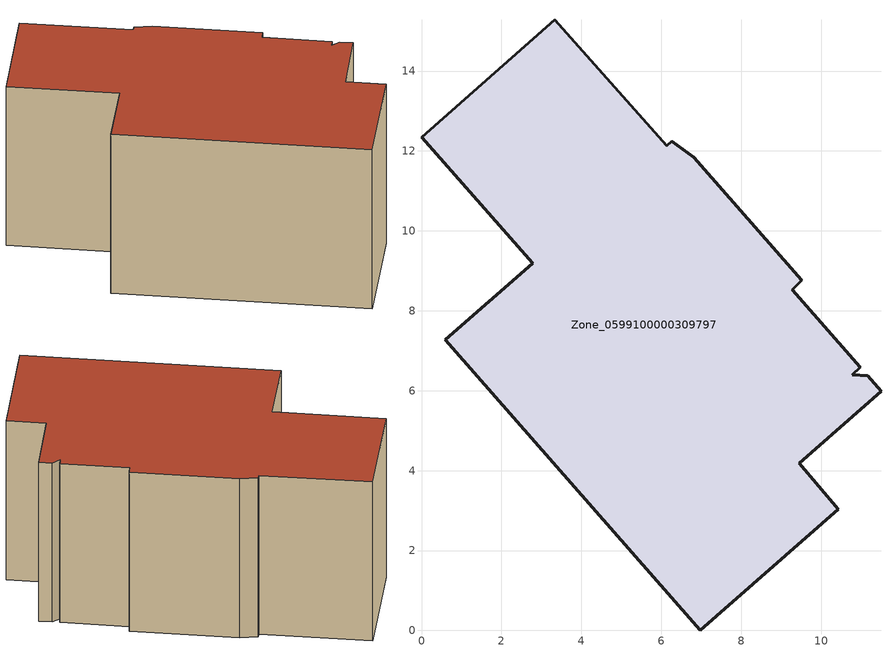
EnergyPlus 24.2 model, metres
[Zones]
Zone_0599100000309797
 floor ground (C_G): 10.98,6.58 10.79,6.41 11.17,6.37 11.5,5.99 9.46,4.18 10.43,3.04 6.98,0 0.6,7.28 2.78,9.19 0,12.35 3.34,15.29 6.14,12.13 6.26,12.24 6.81,11.84 9.52,8.76 9.28,8.53 z0
 wall outside (C_F): 6.98,0 10.43,3.04 9.46,4.18 11.5,5.99 11.17,6.37 10.79,6.41 10.98,6.58 9.28,8.53 9.52,8.76 6.81,11.84 6.26,12.24 6.14,12.13 3.34,15.29 0,12.35 2.78,9.19 0.6,7.28 6.98,0 z0:6.88
 roof outside (C_R): 6.81,11.84 6.26,12.24 6.14,12.13 3.34,15.29 0,12.35 2.78,9.19 0.6,7.28 6.98,0 10.43,3.04 9.46,4.18 11.5,5.99 11.17,6.37 10.79,6.41 10.98,6.58 9.28,8.53 9.52,8.76 z6.88
[BUILDING]
Pand.0599100000309797: North Axis=0; Terrain=City; Loads Convergence Tolerance Value=0.04; Temperature Convergence Tolerance Value=0.4; Solar Distribution=FullExterior; Maximum Number of Warmup Days=25; Minimum Number of Warmup Days=1
[Site:Location]
Rotterdam.The.Hague.AP_ZH_NLD Design_Conditions: Latitude=51.96; Longitude=4.45; Time Zone=1; Elevation=-4.5
[SITE:GROUNDTEMPERATURE:BUILDINGSURFACE]
18, 18, 18, 18, 18, 18, 18, 18, 18, 18, 18, 18
[MATERIAL] Thermal Absorptance=0.9; Solar Absorptance=0.7; Visible Absorptance=0.7
Name | Roughness | Thickness | Conductivity | Density | Specific Heat
G.TC.1946 | MediumSmooth | 0.15 | 1 | 540 | 1210
F.TC.1946 | Rough | 0.3 | 0.857143 | 1920 | 840
R.TC.1946 | MediumRough | 0.2 | 0.909091 | 1500 | 1000
[CONSTRUCTION]
C_G: G.TC.1946
C_F: F.TC.1946
C_R: R.TC.1946
[ZONE]
Zone_0599100000309797: Type=1; Multiplier=1; Ceiling Height=Autocalculate; Volume=Autocalculate; Floor Area=autocalculate; Part of Total Floor Area=Yes
[ZONEINFILTRATION:DESIGNFLOWRATE]
Infil_Zone_0599100000309797: Zone or ZoneList or Space or SpaceList=Zone_0599100000309797; Schedule=AlwaysOn; Design Flow Rate Calculation Method=Flow/Area; Flow Rate per Floor Area=0.003; Constant Term Coefficient=1; Temperature Term Coefficient=0; Velocity Term Coefficient=0; Velocity Squared Term Coefficient=0
[HVACTEMPLATE:ZONE:IDEALLOADSAIRSYSTEM]
Zone_0599100000309797: Maximum Heating Supply Air Temperature=50; Minimum Cooling Supply Air Temperature=13; Maximum Heating Supply Air Humidity Ratio=0.0156; Minimum Cooling Supply Air Humidity Ratio=0.0077; Heating Limit=NoLimit; Cooling Limit=NoLimit; Dehumidification Control Type=ConstantSensibleHeatRatio; Cooling Sensible Heat Ratio=0.7; Dehumidification Setpoint=60; Humidification Control Type=None; Humidification Setpoint=30; Outdoor Air Method=None; Outdoor Air Flow Rate per Person=0.00944; Outdoor Air Flow Rate per Zone Floor Area=0; Outdoor Air Flow Rate per Zone=0; Demand Controlled Ventilation Type=None; Outdoor Air Economizer Type=NoEconomizer; Heat Recovery Type=None; Sensible Heat Recovery Effectiveness=0.7; Latent Heat Recovery Effectiveness=0.65
[ZONECONTROL:THERMOSTAT]
ThermostatControl_Zone_0599100000309797: Zone or ZoneList=Zone_0599100000309797; Control Type Schedule=DualSetpointControlType; Control 1=Thermostat_Zone_0599100000309797; Temperature Difference Between Cutout And Setpoint=0
[THERMOSTATSETPOINT:DUALSETPOINT]
Thermostat_Zone_0599100000309797: Heating Setpoint Temperature Schedule=HeatingSetpoint_Zone_0599100000309797; Cooling Setpoint Temperature Schedule=CoolingSetpoint_Zone_0599100000309797
[SCHEDULE:COMPACT]
HeatingSetpoint_Zone_0599100000309797: Through: 12/31, For: AllDays, Until: 24:00, 21
CoolingSetpoint_Zone_0599100000309797: Through: 12/31, For: AllDays, Until: 24:00, 24
DualSetpointControlType: Through: 12/31, For: AllDays, Until: 24:00, 4
AlwaysOn: Through: 12/31, For: AllDays, Until: 24:00, 1
